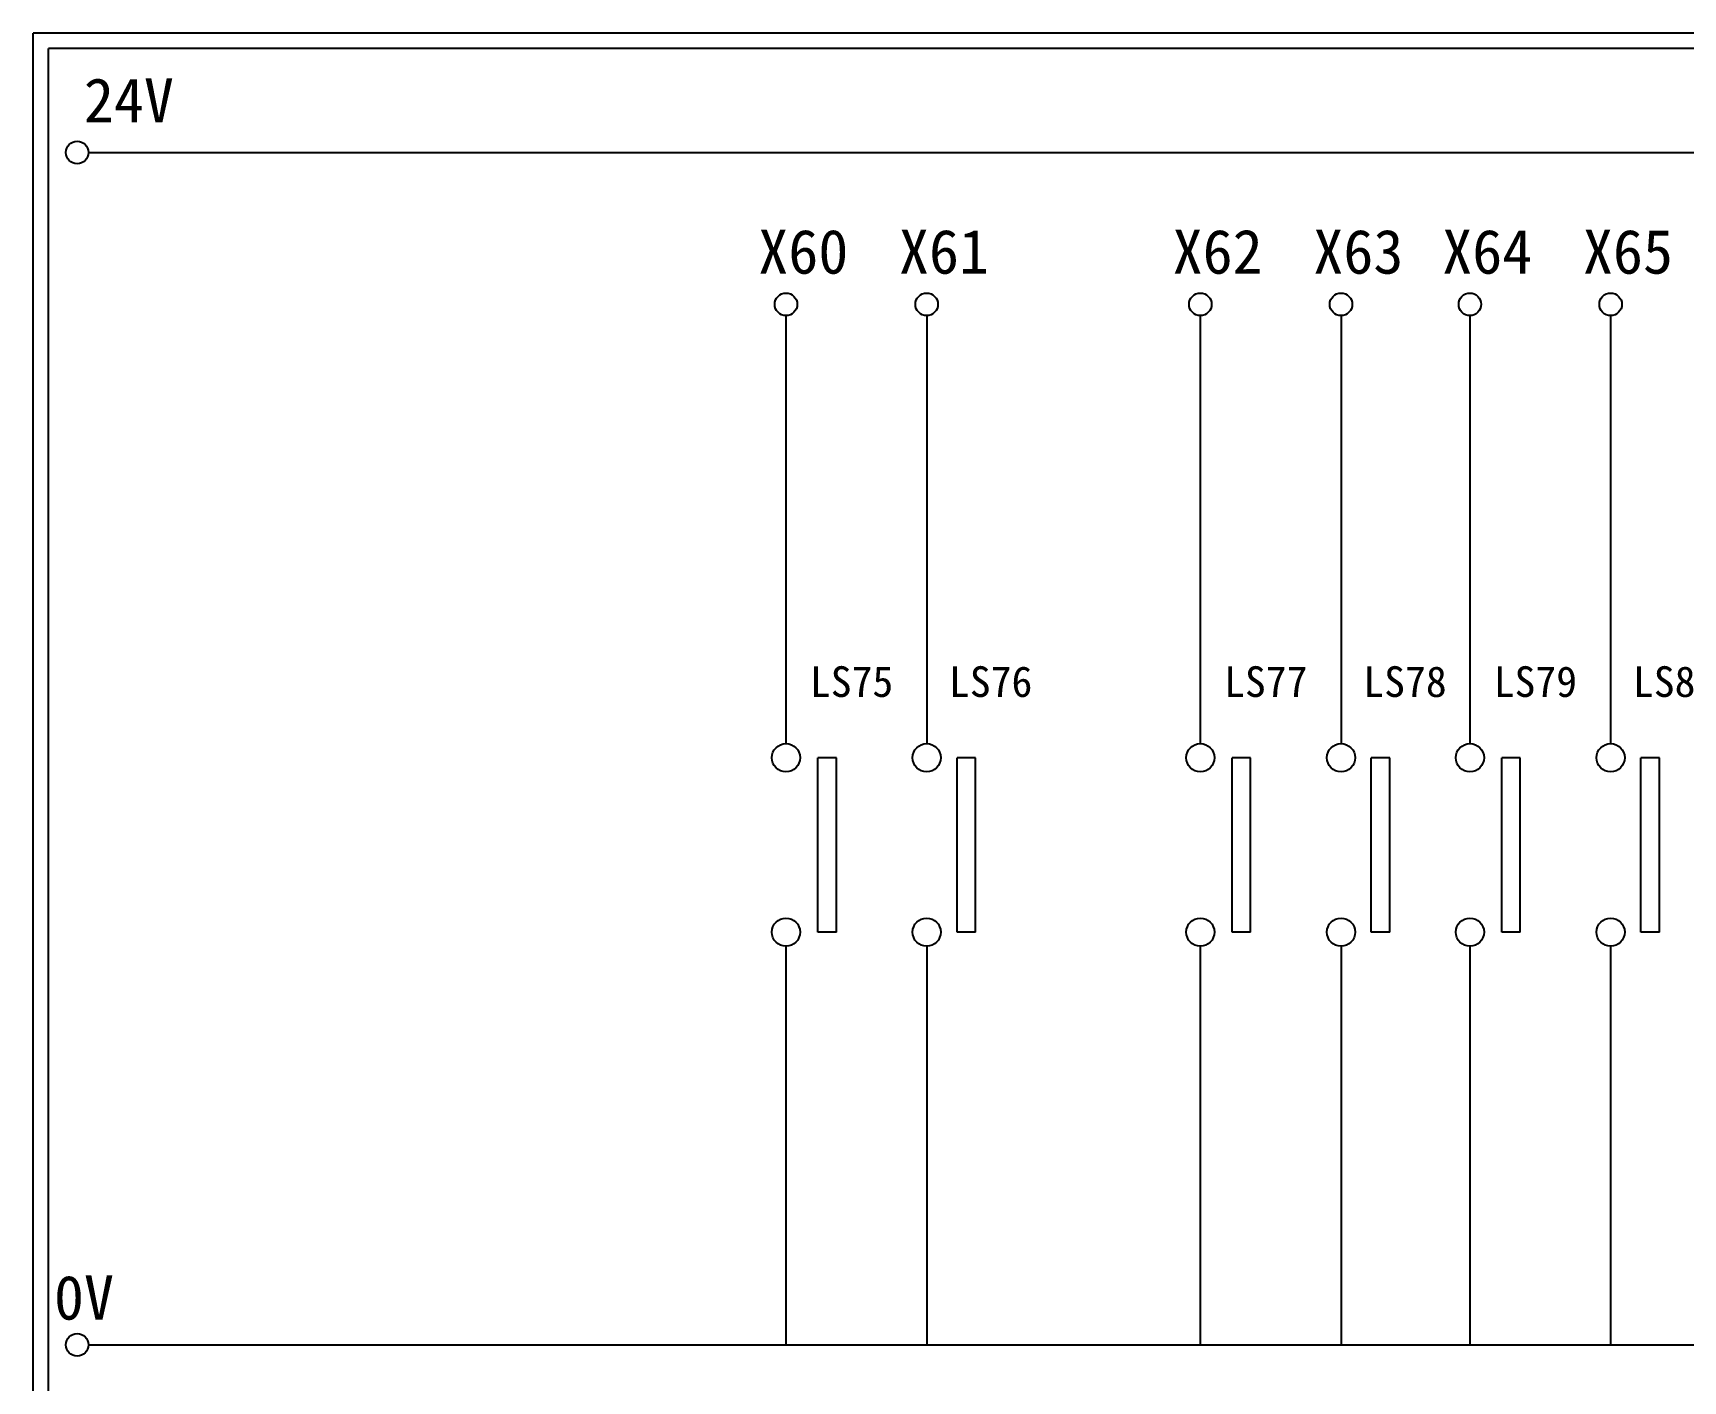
# Model space of a CAD drawing. Extents: x 275 to 562, y 265 to 469.
# Drawn here: x 274.9 to 409.5, y 358.9 to 468.9 of the extents above; entities that cross this region are included whole.
import ezdxf

# ---------------------------------------------------------------- set-up
doc = ezdxf.new("R2010")
doc.units = 0
doc.layers.get('0').update_dxf_attribs({"linetype": 'CONTINUOUS'})
doc.layers.add('圖框層', color=7, linetype='CONTINUOUS')
doc.layers.add('標尺寸層', color=3, linetype='CONTINUOUS')
doc.styles.add('STSL', font='kaiu.ttf')

msp = doc.modelspace()

# ---------------------------------------------------------------- linework, layer by layer
for p, q in [((340.45, 409.78), (338.94, 409.78)), ((351.8, 409.78), (350.3, 409.78)), ((374.25, 409.78), (372.75, 409.78)), ((385.61, 409.78), (384.1, 409.78)), ((396.25, 409.78), (394.75, 409.78)), ((407.61, 409.78), (406.1, 409.78)), ((340.45, 395.55), (338.94, 395.55)), ((351.8, 395.55), (350.3, 395.55)), ((374.25, 395.55), (372.75, 395.55)), ((385.61, 395.55), (384.1, 395.55)), ((396.25, 395.55), (394.75, 395.55)), ((407.61, 395.55), (406.1, 395.55))]:
    msp.add_line(p, q)
at = {"layer": '圖框層', "color": 7}
for p, q in [((561.9, 468.91), (274.9, 468.91)), ((274.9, 264.95), (274.9, 468.91)), ((560.65, 467.66), (276.15, 467.66)), ((276.15, 266.2), (276.15, 467.66))]:
    msp.add_line(p, q, dxfattribs=at)
at = {"layer": '標尺寸層', "color": 7}
for p, q in [((279.42, 459.17), (557.02, 459.17)), ((336.34, 445.86), (336.34, 410.94)), ((347.82, 445.86), (347.82, 410.94)), ((370.15, 445.86), (370.15, 410.94)), ((381.63, 445.86), (381.63, 410.94)), ((392.15, 445.86), (392.15, 410.94)), ((403.63, 445.86), (403.63, 410.94)), ((338.94, 395.55), (338.94, 409.78)), ((340.45, 395.55), (340.45, 409.78)), ((350.3, 395.55), (350.3, 409.78)), ((351.8, 395.55), (351.8, 409.78)), ((372.75, 395.55), (372.75, 409.78)), ((374.25, 395.55), (374.25, 409.78)), ((384.1, 395.55), (384.1, 409.78)), ((385.61, 395.55), (385.61, 409.78)), ((394.75, 395.55), (394.75, 409.78)), ((396.25, 395.55), (396.25, 409.78)), ((406.1, 395.55), (406.1, 409.78)), ((407.61, 395.55), (407.61, 409.78)), ((336.34, 394.41), (336.34, 361.9)), ((347.82, 394.41), (347.82, 361.9)), ((370.15, 394.41), (370.15, 361.9)), ((381.63, 394.41), (381.63, 361.9)), ((392.15, 394.41), (392.15, 361.9)), ((403.63, 394.41), (403.63, 361.9)), ((279.42, 361.9), (557.5, 361.9))]:
    msp.add_line(p, q, dxfattribs=at)
for centre, radius in [((278.5, 459.17), 0.92), ((336.34, 446.78), 0.92), ((347.82, 446.78), 0.92), ((370.15, 446.78), 0.92), ((381.63, 446.78), 0.92), ((392.15, 446.78), 0.92), ((403.63, 446.78), 0.92), ((336.34, 409.79), 1.15), ((347.82, 409.79), 1.15), ((370.15, 409.79), 1.15), ((381.63, 409.79), 1.15), ((392.15, 409.79), 1.15), ((403.63, 409.79), 1.15), ((336.34, 395.56), 1.15), ((347.82, 395.56), 1.15), ((370.15, 395.56), 1.15), ((381.63, 395.56), 1.15), ((392.15, 395.56), 1.15), ((403.63, 395.56), 1.15), ((278.5, 361.9), 0.92)]:
    msp.add_circle(centre, radius, dxfattribs=at)

# ---------------------------------------------------------------- texts
at = {"layer": '圖框層', "color": 4, "style": 'STSL'}
for s, height, p in [('24V', 3.6, (279.05, 461.63)), ('X60', 3.6, (334.08, 449.28)), ('X61', 3.6, (345.56, 449.28)), ('X62', 3.6, (367.89, 449.28)), ('X63', 3.6, (379.37, 449.28)), ('X64', 3.6, (389.89, 449.28)), ('X65', 3.6, (401.37, 449.28)), ('LS75', 2.5, (338.29, 414.75)), ('LS76', 2.5, (349.64, 414.75)), ('LS77', 2.5, (372.09, 414.75)), ('LS78', 2.5, (383.45, 414.75)), ('LS79', 2.5, (394.09, 414.75)), ('LS80', 2.5, (405.45, 414.75)), ('0V', 3.6, (276.61, 363.95))]:
    msp.add_text(s, height=height, dxfattribs=at).set_placement(p)

doc.saveas('drawing.dxf')
